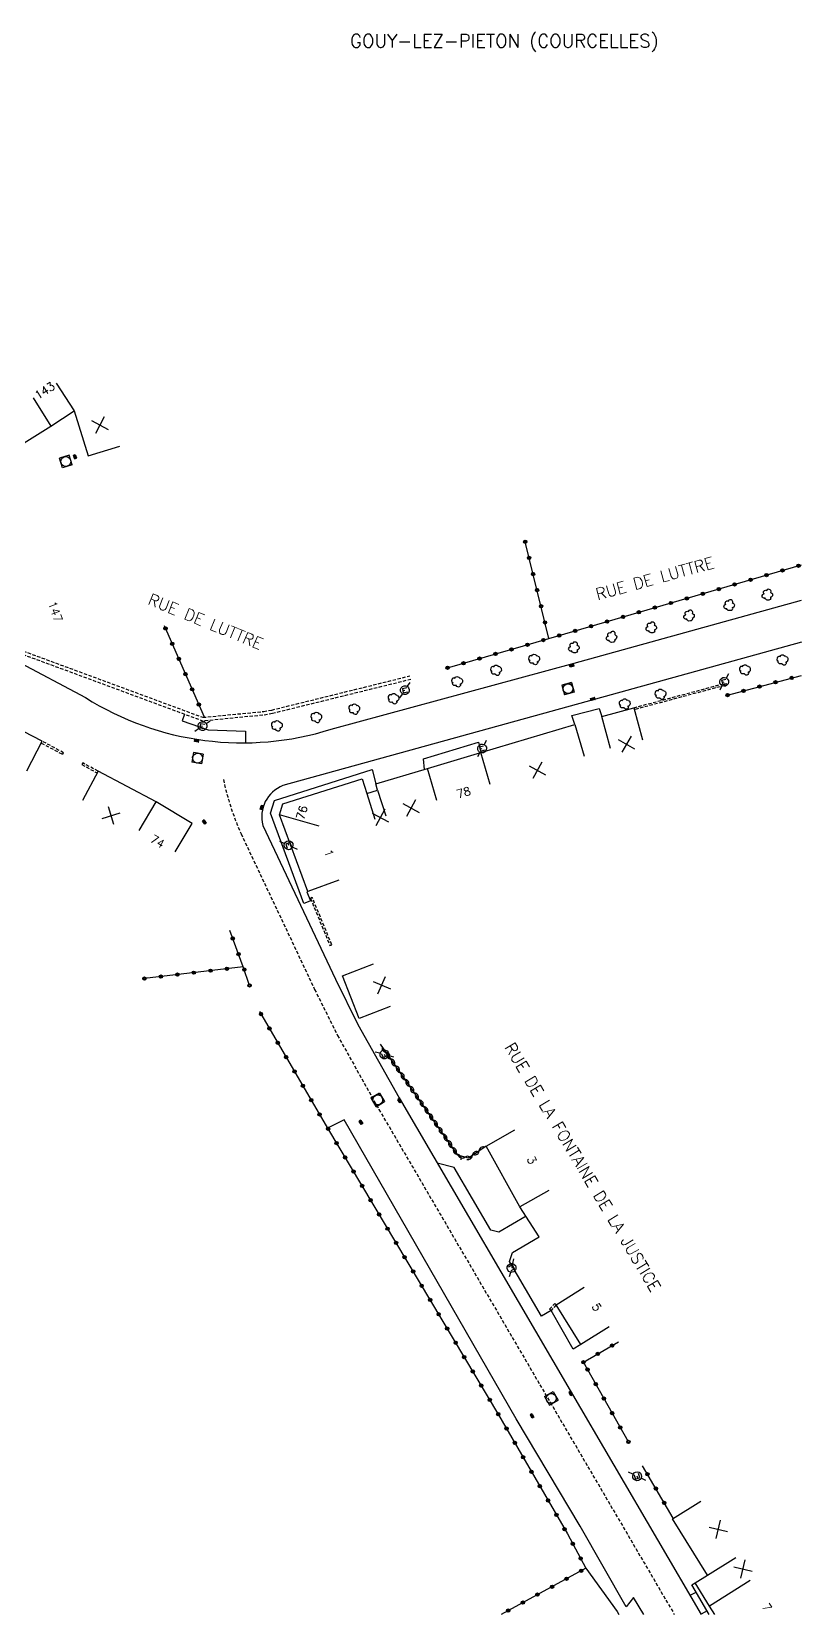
# Model space of a CAD drawing. Header units: millimetres. Extents: x 147000 to 148000, y 130999 to 132000.
# Drawn here: x 147884.1 to 148000, y 131000 to 131238.1 of the extents above; entities that cross this region are included whole.
import ezdxf
from ezdxf.enums import TextEntityAlignment as Align

# ---------------------------------------------------------------- set-up
doc = ezdxf.new("R2010")
doc.units = ezdxf.units.MM
doc.linetypes.add('DASHED', pattern=[0.75, 0.5, -0.25])
doc.layers.get('0').update_dxf_attribs({"linetype": 'CONTINUOUS'})
for name, color, linetype in [('W0001', 6, 'DASHED'), ('W0008', 7, 'CONTINUOUS'), ('W0100', 7, 'CONTINUOUS'), ('W0112', 1, 'DASHED'), ('W0211', 2, 'CONTINUOUS'), ('W0300', 7, 'CONTINUOUS'), ('W0310', 3, 'CONTINUOUS'), ('W0322', 7, 'CONTINUOUS'), ('W0334', 7, 'CONTINUOUS'), ('W0400', 7, 'CONTINUOUS'), ('W0420', 7, 'CONTINUOUS'), ('W0471', 7, 'CONTINUOUS'), ('W0980', 7, 'CONTINUOUS'), ('W0989', 7, 'CONTINUOUS'), ('W0991', 7, 'CONTINUOUS'), ('W1102', 7, 'CONTINUOUS')]:
    doc.layers.add(name, color=color, linetype=linetype)
doc.styles.get("Standard").update_dxf_attribs({"font": 'romans.shx', "width": 0.85})

# ---------------------------------------------------------------- blocks, each defined once
blk = doc.blocks.new('t991o')
at = {"color": 0, "linetype": 'Continuous'}
for p, q in [((-1, 1), (1, -1)), ((-1, -1), (1, 1))]:
    blk.add_line(p, q, dxfattribs=at)
blk = doc.blocks.new('t322o')
at = {"color": 0, "linetype": 'Continuous'}
for radius in [0.25, 0.15]:
    blk.add_circle((0, 0), radius, dxfattribs=at)
blk = doc.blocks.new('t310o')
at = {"color": 0, "linetype": 'Continuous'}
for centre, start, end in [((-0.5, 0.38), 216.8699, 323.1304), ((0.5, -0.37), 36.8699, 143.1303)]:
    blk.add_arc(centre, 0.625, start, end, dxfattribs=at)
blk = doc.blocks.new('T420')
for p, q in [((0.75, 0.75), (-0.75, 0.75)), ((-0.75, 0.75), (-0.75, -0.75)), ((0.75, 0.75), (0.75, -0.75)), ((0.75, -0.75), (-0.75, -0.75))]:
    blk.add_line(p, q)
blk.add_ellipse((0, 0), major_axis=(-0.53, 0.53), ratio=1, start_param=3.926991, end_param=10.210176)
blk = doc.blocks.new('T400')
for p, q in [((-0.15, 0.3), (0.15, 0.3)), ((-0.15, -0.25), (-0.15, 0.3)), ((-0.15, 0.15), (0.15, 0.15)), ((-0.15, 0), (0.15, 0)), ((0.15, 0.3), (0.15, -0.25)), ((-0.15, -0.15), (0.15, -0.15)), ((-0.15, -0.25), (-0.15, -0.3)), ((-0.15, -0.3), (0.15, -0.3)), ((0.15, -0.3), (0.15, -0.25))]:
    blk.add_line(p, q)
blk = doc.blocks.new('T471')
for p, q in [((-0.333334, 0.333334), (-0.333334, -0.333334)), ((-0.333334, 0.333334), (0.333334, 0.333334)), ((-0.333334, 0), (0, 0)), ((0.500001, 0.500001), (1.000002, 1.000002)), ((-0.500001, -0.500001), (-1.000002, -1.000002)), ((-0.333334, -0.333334), (0.333334, -0.333334))]:
    blk.add_line(p, q)
blk.add_ellipse((0, 0), major_axis=(0.471405, 0.471405), ratio=1, start_param=5.4977871438, end_param=11.780972451)
blk = doc.blocks.new('T300')
for p, q in [((-0.8, 0.51), (-0.86, 0.34)), ((-0.86, 0.34), (-0.86, 0.17)), ((-0.86, 0.17), (-0.74, 0.06)), ((-0.69, 0.63), (-0.8, 0.51)), ((-0.8, -0.06), (-0.74, 0.06)), ((-0.74, 0.06), (-0.69, 0.11)), ((-0.57, 0.69), (-0.69, 0.63)), ((-0.46, 0.69), (-0.57, 0.69)), ((-0.29, 0.63), (-0.46, 0.69)), ((-0.29, 0.63), (-0.17, 0.74)), ((-0.23, 0.57), (-0.29, 0.63)), ((-0.17, 0.74), (-0.06, 0.8)), ((-0.06, 0.8), (0.06, 0.8)), ((0.06, 0.8), (0.23, 0.74)), ((0.23, 0.74), (0.34, 0.63)), ((0.34, 0.63), (0.4, 0.51)), ((0.46, 0.46), (0.34, 0.46)), ((0.4, 0.51), (0.4, 0.46)), ((0.57, 0.4), (0.46, 0.46)), ((0.57, 0.4), (0.69, 0.29)), ((0.69, 0.29), (0.74, 0.17)), ((0.74, 0.06), (0.69, -0.17)), ((0.74, 0.17), (0.74, 0.06)), ((-0.8, -0.17), (-0.8, -0.06)), ((-0.8, -0.23), (-0.8, -0.17)), ((-0.74, -0.34), (-0.8, -0.23)), ((-0.69, -0.4), (-0.74, -0.34)), ((-0.51, -0.46), (-0.69, -0.4)), ((-0.4, -0.46), (-0.51, -0.46)), ((-0.4, -0.46), (-0.34, -0.46)), ((-0.34, -0.46), (-0.34, -0.4)), ((-0.34, -0.51), (-0.34, -0.46)), ((-0.29, -0.63), (-0.34, -0.51)), ((-0.17, -0.74), (-0.29, -0.63)), ((-0.06, -0.8), (-0.17, -0.74)), ((0.06, -0.8), (-0.06, -0.8)), ((0.17, -0.74), (0.06, -0.8)), ((0.23, -0.69), (0.17, -0.74)), ((0.29, -0.46), (0.23, -0.46)), ((0.29, -0.63), (0.23, -0.69)), ((0.46, -0.4), (0.29, -0.46)), ((0.34, -0.51), (0.29, -0.63)), ((0.34, -0.51), (0.34, -0.46)), ((0.57, -0.34), (0.46, -0.4)), ((0.63, -0.29), (0.57, -0.34)), ((0.69, -0.17), (0.63, -0.29))]:
    blk.add_line(p, q)

msp = doc.modelspace()

# ---------------------------------------------------------------- linework, layer by layer
at = {"layer": 'W0001'}
msp.add_lwpolyline([(147912.97, 131125.59, 0.050577), (147915.63, 131117.46), (147926.71, 131094.04), (147930.15, 131087.12), (147936.4, 131075.97), (147962.18, 131031.91), (147980.87, 131000)], format="xyb", dxfattribs=at)
at = {"layer": 'W0008'}
for points in [[(147880.84, 131143.98, -0.002972), (147881.62, 131143.58), (147892.2, 131137.93, 0.219207), (147929.19, 131133.17), (147965.8, 131143.14), (148000, 131152.58)], [(148000, 131146.28), (147969.01, 131137.7), (147921.95, 131124.7, 0.381235), (147918.91, 131118.71), (147929.86, 131095.57), (147933.24, 131088.76), (147939.43, 131077.71), (147965.2, 131033.68), (147984.93, 131000)]]:
    msp.add_lwpolyline(points, format="xyb", dxfattribs=at)
at = {"layer": 'W0100'}
for points in [[(147869.01, 131167.37), (147877.61, 131172.85), (147883.36, 131176.51), (147886.98, 131178.78), (147890.53, 131181.07), (147892.64, 131174.3), (147897.41, 131175.79)], [(147883.36, 131126.94), (147885.7, 131131.36), (147881.52, 131133.56), (147876.88, 131136.02), (147872.78, 131137.53), (147869.66, 131138.19)], [(147971.25, 131130.27), (147969.94, 131135.1), (147974.77, 131136.41), (147976.08, 131131.59)], [(147930.36, 131110.49), (147925.67, 131108.77), (147921.45, 131120.28), (147921.92, 131121.94), (147933.87, 131125.71), (147934.56, 131123.5), (147936.2, 131124.01), (147935.92, 131124.97), (147943.69, 131127.25), (147951.72, 131129.66), (147965.88, 131133.91), (147967.32, 131129.12)], [(147905.7, 131114.72), (147908.27, 131119.01), (147902.87, 131122.24), (147894.1, 131126.88), (147891.76, 131122.47)], [(147938.07, 131091.45), (147933.4, 131089.66), (147930.93, 131096.08), (147935.59, 131097.88)], [(147961.97, 131063.77), (147957.61, 131061.33), (147952.52, 131070.45), (147956.88, 131072.89)], [(147971.06, 131043.25), (147966.82, 131040.59), (147963.08, 131046.56), (147967.32, 131049.21)], [(147986.96, 131000), (147986.17, 131001.25), (147984.01, 131004.73), (147985.88, 131005.9), (147980.6, 131014.38), (147984.84, 131017.02)]]:
    msp.add_lwpolyline(points, dxfattribs=at)
at = {"layer": 'W0112'}
for points in [[(147881.34, 131144.97), (147910.14, 131134.34), (147910.2, 131134.49), (147919.12, 131135.36), (147920.36, 131135.58), (147941.19, 131140.71)], [(147882.09, 131145.22), (147909.88, 131134.97)], [(147909.88, 131134.97), (147919.05, 131135.85), (147920.26, 131136.07), (147941.07, 131141.2)], [(147974.77, 131136.41), (147988.42, 131140.06), (147988.5, 131139.77), (147974.84, 131136.12)], [(147885.56, 131131.09), (147888.77, 131129.39), (147888.92, 131129.65), (147885.7, 131131.36)], [(147894.1, 131126.88), (147891.81, 131128.11), (147891.66, 131127.85), (147893.96, 131126.62)]]:
    msp.add_lwpolyline(points, dxfattribs=at)
for points in [[(147926.09, 131107.73), (147929.02, 131100.64), (147929.3, 131100.76), (147926.36, 131107.85)], [(147962.09, 131045.91), (147962.86, 131046.76), (147963.08, 131046.56), (147962.31, 131045.71)]]:
    msp.add_lwpolyline(points, close=True, dxfattribs=at)
at = {"layer": 'W0211'}
for points in [[(147976.27, 131000), (147974.75, 131002.53), (147973.61, 131001.15), (147966.7, 131013.25), (147957.07, 131029.44), (147931.15, 131074.39), (147928.67, 131073.17)], [(147947.7, 131067.23), (147945.17, 131067.91)], [(147967.57, 131006.95), (147972.28, 131000.44), (147972.54, 131000)]]:
    msp.add_lwpolyline(points, dxfattribs=at)
at = {"layer": 'W0310'}
msp.add_lwpolyline([(147952.52, 131070.45), (147949.89, 131068.65), (147948.29, 131069.07), (147936.62, 131085.8)], dxfattribs=at)
at = {"layer": 'W0322'}
for points in [[(147961.99, 131146.82), (147958.42, 131161.39)], [(147946.74, 131142.42), (147961.99, 131146.82), (148000, 131157.9)], [(147910.11, 131134.99), (147904.09, 131148.73)], [(147988.88, 131138.31), (148000, 131141.28)], [(147916.92, 131094.63), (147915.98, 131097.45), (147913.95, 131102.87)], [(147915.98, 131097.45), (147901.09, 131095.65)], [(147918.41, 131090.71), (147928.67, 131073.17), (147954.41, 131030.03), (147964.77, 131012.11), (147967.57, 131006.95), (147954.82, 131000)], [(147973.96, 131025.94), (147967.18, 131037.94), (147972.47, 131041.01)], [(147980.72, 131014.45), (147976.1, 131022.33)]]:
    msp.add_lwpolyline(points, dxfattribs=at)
at = {"layer": 'W0334'}
for points in [[(147907.13, 131135.45), (147906.75, 131134.43), (147910.68, 131133.09), (147916.29, 131132.88), (147916.33, 131131.14)], [(147965.88, 131133.91), (147965.42, 131135.22), (147969.56, 131136.31), (147969.94, 131135.1)], [(147943.28, 131127.13), (147943.09, 131128.72), (147951.4, 131131.21), (147951.72, 131129.66)], [(147926.22, 131107.41), (147925.09, 131106.97), (147920.08, 131120.55), (147920.67, 131122.46), (147935.38, 131127.12), (147935.92, 131124.97)], [(147925.67, 131108.77), (147925.56, 131108.71), (147926.09, 131107.36)], [(147958.54, 131059.89), (147954.43, 131057.5), (147953.26, 131057.83), (147947.7, 131067.23)], [(147966.82, 131040.59), (147965.65, 131039.92), (147962.31, 131045.71), (147960.86, 131044.86), (147956.05, 131053.07), (147956.51, 131054.45), (147960.53, 131056.81), (147957.61, 131061.33)], [(147986.12, 131000), (147983.5, 131004.45), (147984.01, 131004.73)], [(147983.24, 131002.88), (147984.16, 131003.33)], [(147985.81, 131000.53), (147984.92, 131000.01)]]:
    msp.add_lwpolyline(points, dxfattribs=at)
at = {"layer": 'W1102'}
for p, q in [((147887.82, 131185.27), (147890.53, 131181.07)), ((147884.33, 131183.02), (147886.98, 131178.78)), ((147953.16, 131124.87), (147951.72, 131129.66)), ((147945.09, 131122.45), (147943.69, 131127.25)), ((147900.29, 131117.95), (147902.87, 131122.24)), ((147992.29, 131005.07), (147986.17, 131001.25))]:
    msp.add_line(p, q, dxfattribs=at)
at = {"layer": 'W1102', "flags": 128}
for points in [[(147934.56, 131123.5), (147935.78, 131119.65)], [(147936.2, 131124.01), (147937.42, 131120.14)], [(147927.39, 131118.6), (147921.45, 131120.28)], [(147985.88, 131005.9), (147990.13, 131008.54)]]:
    msp.add_lwpolyline(points, dxfattribs=at)

# ---------------------------------------------------------------- block references
at = {"layer": 'W0300'}
for p, rotation in [((147994.87, 131153.32), 283.79042429119), ((147989.12, 131151.74), 283.79042429119), ((147977.4, 131148.39), 283.79042429119), ((147983.08, 131150.17), 283.79042429119), ((147971.41, 131146.96), 283.79042429119), ((147959.85, 131143.67), 13.8292734120089), ((147965.75, 131145.38), 283.79042429119), ((147954.12, 131142.04), 13.8292734120089), ((147991.6, 131142.09), 16.2524260708975), ((147997.25, 131143.59), 16.2524260708975), ((147948.25, 131140.31), 13.8292734120089), ((147938.67, 131137.77), 10.6945417500844), ((147973.49, 131136.96), 16.2524260708975), ((147978.88, 131138.43), 16.2524260708975), ((147927.05, 131134.94), 10.6945417500844), ((147932.77, 131136.19), 10.6945417500844), ((147921.11, 131133.68), 10.3849809424552)]:
    msp.add_blockref('T300', p, dxfattribs=dict(at, rotation=rotation))
at = {"layer": 'W0310'}
for p, rotation in [((147937.47, 131084.58), 124.885997127873), ((147938.19, 131083.55), 124.885997127873), ((147938.9, 131082.53), 124.885997127873), ((147939.62, 131081.5), 124.885997127873), ((147940.33, 131080.48), 124.885997127873), ((147941.05, 131079.45), 124.885997127873), ((147941.76, 131078.43), 124.885997127873), ((147942.48, 131077.4), 124.885997127873), ((147943.19, 131076.38), 124.885997127873), ((147943.91, 131075.35), 124.885997127873), ((147944.62, 131074.32), 124.885997127873), ((147945.34, 131073.3), 124.885997127873), ((147946.05, 131072.27), 124.885997127873), ((147946.77, 131071.25), 124.885997127873), ((147947.48, 131070.22), 124.885997127873), ((147948.2, 131069.2), 124.885997127873), ((147949.34, 131068.79), 165.223171614095), ((147950.45, 131069.03), 214.428226522206), ((147951.48, 131069.74), 214.428226522206)]:
    msp.add_blockref('t310o', p, dxfattribs=dict(at, rotation=rotation))
at = {"layer": 'W0322'}
for p, rotation in [((147958.42, 131161.39), 103.790424291382), ((147959.01, 131158.96), 103.790424291382), ((147959.61, 131156.53), 103.790424291382), ((147994.75, 131156.37), 16.2524260708974), ((147997.15, 131157.07), 16.2524260708974), ((147999.55, 131157.77), 16.2524260708974), ((147960.2, 131154.11), 103.790424291382), ((147987.55, 131154.27), 16.2524260708974), ((147989.95, 131154.97), 16.2524260708974), ((147992.35, 131155.67), 16.2524260708974), ((147960.8, 131151.68), 103.790424291382), ((147977.95, 131151.47), 16.2524260708974), ((147980.35, 131152.17), 16.2524260708974), ((147982.75, 131152.87), 16.2524260708974), ((147985.15, 131153.57), 16.2524260708974), ((147961.4, 131149.25), 103.790424291382), ((147970.75, 131149.38), 16.2524260708974), ((147973.15, 131150.08), 16.2524260708974), ((147975.55, 131150.78), 16.2524260708974), ((147904.26, 131148.34), 113.638575676108), ((147963.55, 131147.28), 16.2524260708974), ((147965.95, 131147.98), 16.2524260708974), ((147968.35, 131148.68), 16.2524260708974), ((147905.27, 131146.05), 113.638575676108), ((147953.95, 131144.5), 16.0918433473681), ((147956.35, 131145.19), 16.0918433473681), ((147958.75, 131145.89), 16.0918433473681), ((147961.15, 131146.58), 16.0918433473681), ((147906.27, 131143.76), 113.638575676108), ((147946.74, 131142.42), 16.0918433473681), ((147949.14, 131143.11), 16.0918433473681), ((147951.54, 131143.81), 16.0918433473681), ((147907.27, 131141.47), 113.638575676108), ((147993.71, 131139.6), 14.9512629439406), ((147996.12, 131140.24), 14.9512629439406), ((147998.54, 131140.89), 14.9512629439406), ((147908.27, 131139.18), 113.638575676108), ((147988.88, 131138.31), 14.9512629439406), ((147991.29, 131138.95), 14.9512629439406), ((147909.28, 131136.89), 113.638575676108), ((147914.39, 131101.69), 110.506486216749), ((147915.27, 131099.35), 110.506486216749), ((147911.02, 131096.85), 186.869841103457), ((147913.5, 131097.15), 186.869841103457), ((147916.13, 131097.01), 108.4667173574), ((147901.09, 131095.65), 186.869841103457), ((147903.57, 131095.95), 186.869841103457), ((147906.05, 131096.25), 186.869841103457), ((147908.53, 131096.55), 186.869841103457), ((147916.92, 131094.63), 108.4667173574), ((147918.64, 131090.32), 300.3284420653026), ((147919.9, 131088.16), 300.3284420653026), ((147921.16, 131086), 300.3284420653026), ((147922.42, 131083.85), 300.3284420653026), ((147923.69, 131081.69), 300.3284420653026), ((147924.95, 131079.53), 300.3284420653026), ((147926.21, 131077.37), 300.3284420653026), ((147927.47, 131075.21), 300.3284420653026), ((147928.74, 131073.06), 300.82786766426), ((147930.02, 131070.91), 300.82786766426), ((147931.3, 131068.76), 300.82786766426), ((147932.58, 131066.62), 300.82786766426), ((147933.86, 131064.47), 300.82786766426), ((147935.14, 131062.32), 300.82786766426), ((147936.42, 131060.18), 300.82786766426), ((147937.7, 131058.03), 300.82786766426), ((147938.99, 131055.88), 300.82786766426), ((147940.27, 131053.74), 300.82786766426), ((147941.55, 131051.59), 300.82786766426), ((147942.83, 131049.44), 300.82786766426), ((147944.11, 131047.3), 300.82786766426), ((147945.39, 131045.15), 300.82786766426), ((147946.67, 131043), 300.82786766426), ((147947.95, 131040.86), 300.82786766426), ((147971.5, 131040.45), 30.1335093732735), ((147949.23, 131038.71), 300.82786766426), ((147967.18, 131037.94), 30.1335093732735), ((147969.34, 131039.19), 30.1335093732735), ((147950.52, 131036.56), 300.82786766426), ((147967.81, 131036.82), 119.480278745364), ((147951.8, 131034.42), 300.82786766426), ((147969.04, 131034.64), 119.480278745364), ((147970.27, 131032.47), 119.480278745364), ((147953.08, 131032.27), 300.82786766426), ((147954.36, 131030.12), 300.82786766426), ((147971.5, 131030.29), 119.480278745364), ((147955.61, 131027.96), 300.0115967331122), ((147972.73, 131028.12), 119.480278745364), ((147956.86, 131025.79), 300.0115967331122), ((147973.96, 131025.94), 119.480278745364), ((147958.11, 131023.63), 300.0115967331122), ((147959.36, 131021.46), 300.0115967331122), ((147976.83, 131021.08), 120.405136675107), ((147960.61, 131019.3), 300.0115967331122), ((147978.09, 131018.92), 120.405136675107), ((147961.86, 131017.13), 300.0115967331122), ((147979.36, 131016.77), 120.405136675107), ((147963.11, 131014.97), 300.0115967331122), ((147964.36, 131012.8), 300.0115967331122), ((147965.58, 131010.62), 298.5290251226094), ((147966.77, 131008.42), 298.5290251226094), ((147966.85, 131006.55), 208.5811801783619), ((147962.46, 131004.16), 208.5811801783619), ((147964.65, 131005.36), 208.5811801783619), ((147958.07, 131001.77), 208.5811801783619), ((147960.26, 131002.97), 208.5811801783619), ((147955.87, 131000.57), 208.5811801783619)]:
    msp.add_blockref('t322o', p, dxfattribs=dict(at, rotation=rotation))
at = {"layer": 'W0400'}
for p, rotation in [((147890.62, 131174.19), 17.26145827806906), ((147965.44, 131142.75), 105.2262587900637), ((147968.6, 131137.72), 105.4428234243623), ((147908.95, 131131.41), 80.21184720753298), ((147918.75, 131121.38), 165.2604829175603), ((147910.11, 131119.21), 215.293622380492), ((147939.52, 131077.28), 210.336019591696), ((147933.68, 131074.02), 210.300128086757), ((147965.27, 131033.21), 210.364645597366), ((147959.46, 131029.83), 210.364645597366)]:
    msp.add_blockref('T400', p, dxfattribs=dict(at, rotation=rotation))
at = {"layer": 'W0420'}
for p, rotation in [((147889.25, 131173.46), 287.261458278069), ((147964.86, 131139.26), 15.22625879006369), ((147964.88, 131139.29), 15.4428234243623), ((147909.09, 131128.83), 350.211847207533), ((147936.21, 131077.43), 120.300128086757), ((147936.23, 131077.41), 120.336019591696), ((147962.34, 131032.5), 120.364645597366)]:
    msp.add_blockref('T420', p, dxfattribs=dict(at, rotation=rotation))
at = {"layer": 'W0471'}
for p, rotation in [((147940.31, 131139.05), 10.6945417500844), ((147988.38, 131140.31), 16.2524260708975), ((147909.82, 131133.65), 350.211847207533), ((147951.93, 131130.28), 16.2524260708975), ((147922.79, 131115.72), 291.4063427182151), ((147937.22, 131084.24), 120.336019591696), ((147956.37, 131052.13), 210.185479644175), ((147975.27, 131020.78), 109.475938190519)]:
    msp.add_blockref('T471', p, dxfattribs=dict(at, rotation=rotation))
at = {"layer": 'W0991'}
for p, rotation in [((147894.37, 131178.95), 287.2614582781311), ((147973.66, 131130.93), 285.2130480078105), ((147960.24, 131127), 286.7080053970664), ((147896.09, 131120.17), 62.08557523692546), ((147936.6, 131119.9), 286.7288013433613), ((147941.22, 131121.31), 286.3327976941193), ((147936.83, 131094.67), 21.05071437320658), ((147987.48, 131012.78), 31.95569133737662), ((147991.21, 131006.81), 31.95569133735399)]:
    msp.add_blockref('t991o', p, dxfattribs=dict(at, rotation=rotation))

# ---------------------------------------------------------------- texts
at = {"layer": 'W0980'}
msp.add_text('GOUY-LEZ-PIETON (COURCELLES)', height=2, dxfattribs=at).set_placement((147955.27, 131236.61), align=Align.MIDDLE)
at = {"layer": 'W0989'}
for s, rotation, p in [('RUE DE LUTTRE', 15.432, (147977.94, 131155.87)), ('RUE DE LUTTRE', 337.8142, (147910.3, 131149.38)), ('RUE DE LA FONTAINE DE LA JUSTICE', 300.9315, (147967.07, 131067.3))]:
    msp.add_text(s, height=1.75, rotation=rotation, dxfattribs=at).set_placement(p, align=Align.MIDDLE)
at = {"layer": 'W0991'}
for s, rotation, p in [('143', 32.5861, (147886.07, 131184.14)), ('147', 290.1973, (147887.69, 131150.86)), ('78', 16.7288, (147949.14, 131123.66)), ('76', 74.1874, (147924.79, 131120.63)), ('74', 329.0919, (147903.06, 131116.3)), ('1', 290.1337, (147928.88, 131114.54)), ('3', 299.1807, (147959.43, 131068.33)), ('5', 302.0962, (147969.19, 131046.23)), ('7', 301.9557, (147994.8, 131001.05))]:
    msp.add_text(s, height=1.25, rotation=rotation, dxfattribs=at).set_placement(p, align=Align.MIDDLE)

doc.saveas('drawing.dxf')
